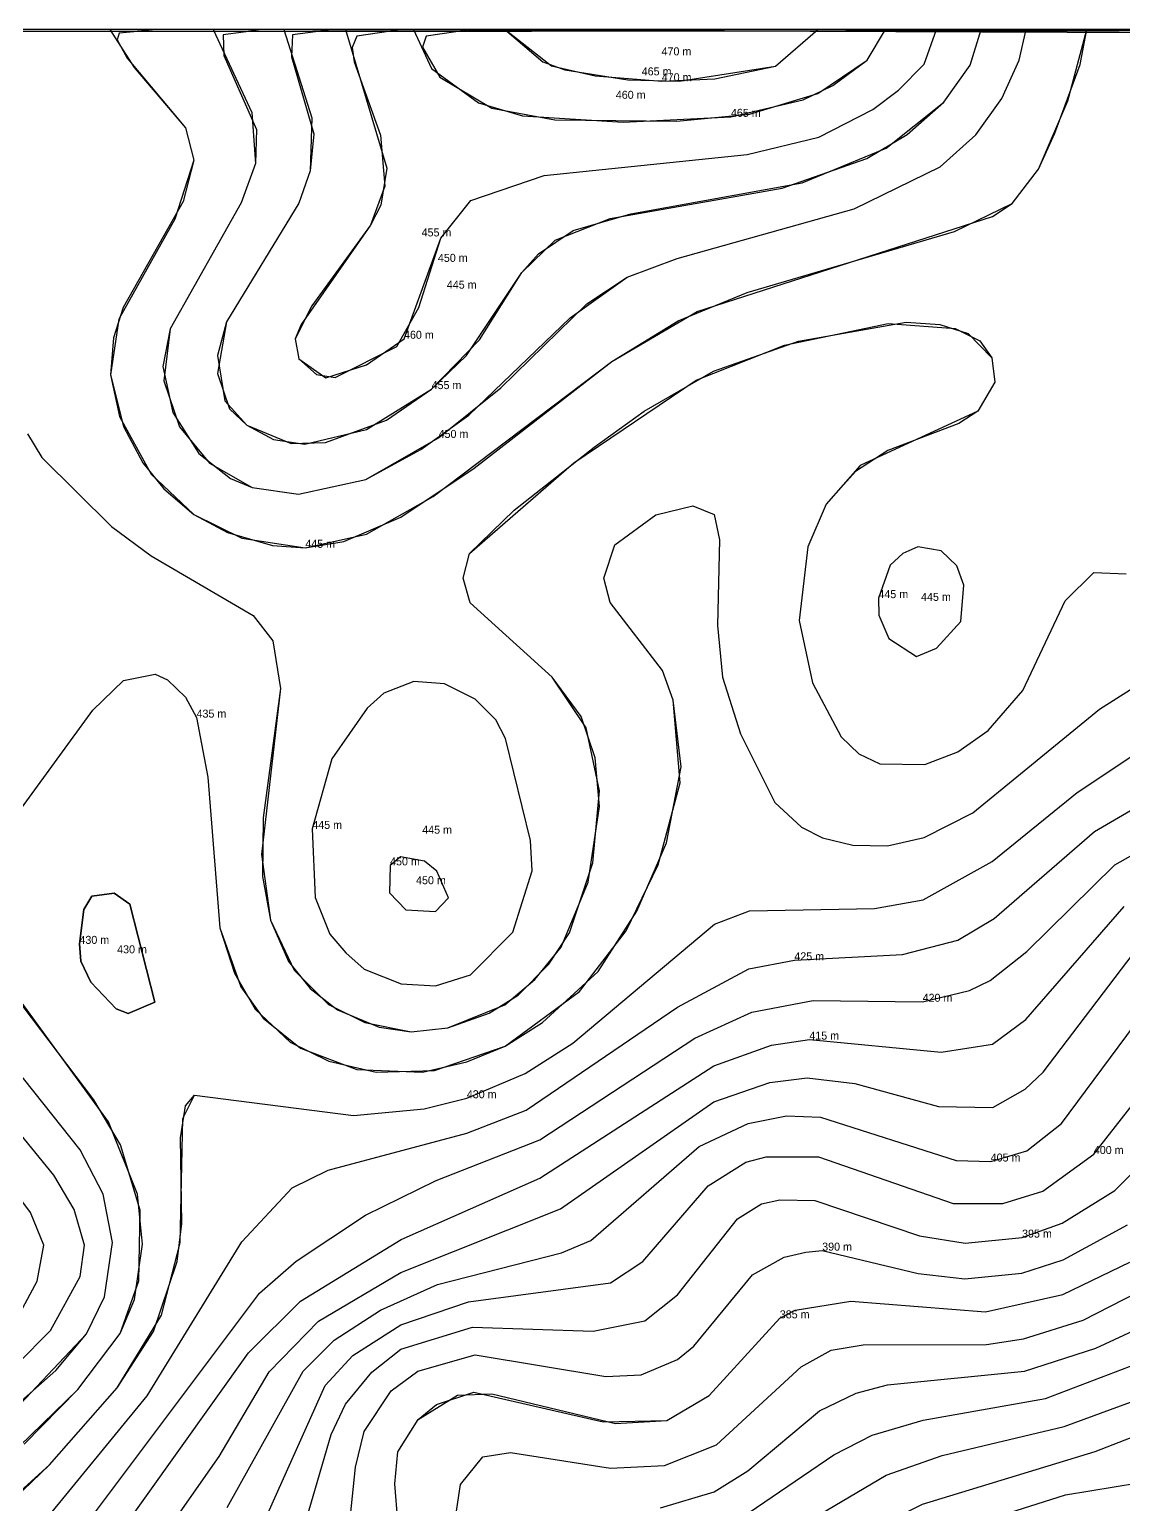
# Model space of a CAD drawing. Extents: x 104.513 to 104.5295, y 28.4567 to 28.4663.
# Drawn here: x 104.517478 to 104.520084, y 28.462799 to 28.466315 of the extents above; entities that cross this region are included whole.
import ezdxf

# ---------------------------------------------------------------- set-up
doc = ezdxf.new("R2010")
doc.units = 0
doc.header["$MEASUREMENT"] = 0
for name, color, linetype in [('Contour_Line_Intermediate', 7, 'Continuous'), ('Contour_Line_Major', 7, 'Continuous'), ('Contour_Line_Minor', 7, 'Continuous'), ('FeatureAttribs', 7, 'Continuous'), ('Iso-height_Area', 7, 'Continuous')]:
    doc.layers.add(name, color=color, linetype=linetype)

# ---------------------------------------------------------------- blocks, each defined once
blk = doc.blocks.new('FEATURE')

msp = doc.modelspace()

# ---------------------------------------------------------------- linework, layer by layer
at = {"layer": 'Contour_Line_Intermediate', "color": 36, "true_color": 0x804000}
for points in [[(104.517504, 28.4627467, 425), (104.5177584, 28.463058, 425), (104.5179841, 28.4634253, 425), (104.5181038, 28.4635541, 425), (104.5181898, 28.4635958, 425), (104.5185199, 28.4636842, 425), (104.5186609, 28.4637393, 425), (104.5190217, 28.4639843, 425), (104.519192, 28.4640756, 425), (104.5193001, 28.4640962, 425), (104.5195574, 28.4641104, 425), (104.5196895, 28.464144, 425), (104.5197757, 28.4641958, 425), (104.5200152, 28.4644035, 425), (104.5201825, 28.4645012, 425)], [(104.5189812, 28.4627917, 375), (104.5191088, 28.4628292, 375), (104.5191893, 28.4628795, 375), (104.5193601, 28.4630222, 375), (104.5194476, 28.463065, 375), (104.5195222, 28.4630849, 375), (104.5198486, 28.4631172, 375), (104.5200179, 28.4631722, 375), (104.5201839, 28.4632491, 375)]]:
    msp.add_polyline3d(points, dxfattribs=at)
at = {"layer": 'Contour_Line_Major', "color": 36, "true_color": 0x804000}
for points in [[(104.5179161, 28.4663145, 450), (104.5180082, 28.4661169, 450), (104.5180169, 28.4659949, 450), (104.5179822, 28.4659013, 450), (104.5178135, 28.4656015, 450), (104.517798, 28.4654769, 450), (104.5178359, 28.4653678, 450), (104.5179073, 28.4652807, 450), (104.5180086, 28.4652231, 450), (104.5181189, 28.465207, 450), (104.5182796, 28.4652419, 450), (104.5184527, 28.4653412, 450), (104.5186007, 28.4654605, 450), (104.5188059, 28.4656608, 450), (104.518902, 28.4657242, 450), (104.519021, 28.4657691, 450), (104.5194425, 28.4658874, 450), (104.5196475, 28.4659872, 450), (104.5197322, 28.4660634, 450), (104.519794, 28.46615, 450), (104.5198356, 28.4662411, 450), (104.5198521, 28.4663145, 450)], [(104.5184762, 28.4642451, 450), (104.5184484, 28.4643083, 450), (104.5184188, 28.4643325, 450), (104.5183617, 28.464343, 450), (104.5183371, 28.4643225, 450), (104.5183356, 28.464257, 450), (104.5183744, 28.4642166, 450), (104.518445, 28.4642122, 450), (104.5184762, 28.4642451, 450)], [(104.5175126, 28.4634173, 450), (104.5174807, 28.4634954, 450), (104.5173756, 28.4636352, 450), (104.5172811, 28.4637429, 450), (104.5171838, 28.463816, 450), (104.5171048, 28.4638441, 450), (104.517035, 28.4638382, 450), (104.516966, 28.4637886, 450), (104.5169395, 28.4637504, 450), (104.5169011, 28.4636169, 450), (104.5168999, 28.4634506, 450), (104.516949, 28.4631905, 450), (104.5170012, 28.4631365, 450), (104.5170679, 28.4631052, 450), (104.5171439, 28.463096, 450), (104.517236, 28.463113, 450), (104.5173401, 28.4631597, 450), (104.5174568, 28.4632574, 450), (104.5174965, 28.4633312, 450), (104.5175126, 28.4634173, 450)], [(104.5180359, 28.4627549, 400), (104.5181827, 28.4630833, 400), (104.5182483, 28.4631546, 400), (104.5183628, 28.4632275, 400), (104.5185236, 28.4632825, 400), (104.518862, 28.4633279, 400), (104.5189392, 28.4633783, 400), (104.519095, 28.4635589, 400), (104.5191848, 28.4636152, 400), (104.5192331, 28.4636281, 400), (104.5193574, 28.4636275, 400), (104.5196781, 28.4635163, 400), (104.5197969, 28.463517, 400), (104.5198922, 28.4635457, 400), (104.5200134, 28.4636346, 400), (104.5201593, 28.4638208, 400)]]:
    msp.add_polyline3d(points, dxfattribs=at)
at = {"layer": 'Contour_Line_Minor', "color": 36, "true_color": 0x804000}
for points in [[(104.5176692, 28.4663145, 445), (104.5177272, 28.4662242, 445), (104.5178495, 28.4660801, 445), (104.5178698, 28.4660028, 445), (104.5178244, 28.4658627, 445), (104.5176908, 28.465624, 445), (104.5176712, 28.4654915, 445), (104.5176926, 28.4653926, 445), (104.5177678, 28.4652546, 445), (104.5178694, 28.4651583, 445), (104.5179843, 28.4651026, 445), (104.5181352, 28.4650793, 445), (104.518227, 28.4650942, 445), (104.5183624, 28.4651522, 445), (104.5185378, 28.465269, 445), (104.5188655, 28.465523, 445), (104.5190688, 28.4656428, 445), (104.5197721, 28.4658686, 445), (104.5198186, 28.4658996, 445), (104.5198813, 28.4659816, 445), (104.5199513, 28.4661449, 445), (104.5199967, 28.4663145, 445)], [(104.5180838, 28.4663145, 455), (104.5181504, 28.4661041, 455), (104.518147, 28.4659777, 455), (104.5181199, 28.4659005, 455), (104.5179475, 28.4656179, 455), (104.5179258, 28.4654949, 455), (104.5179543, 28.4654102, 455), (104.5179958, 28.4653715, 455), (104.5180598, 28.4653376, 455), (104.5181342, 28.465326, 455), (104.5182809, 28.4653614, 455), (104.518436, 28.4654575, 455), (104.5185499, 28.4655751, 455), (104.5186513, 28.4657358, 455), (104.5186907, 28.4657801, 455), (104.5187732, 28.4658359, 455), (104.5189108, 28.4658753, 455), (104.5193184, 28.4659491, 455), (104.519519, 28.4660321, 455), (104.5196561, 28.4661413, 455), (104.5197189, 28.4662296, 455), (104.519745, 28.4663145, 455)], [(104.518231, 28.4663145, 460), (104.518329, 28.4659843, 460), (104.5183152, 28.4658958, 460), (104.5182901, 28.4658482, 460), (104.518151, 28.465656, 460), (104.5181108, 28.4655773, 460), (104.5181195, 28.4655297, 460), (104.5181844, 28.4654847, 460), (104.5182813, 28.4655152, 460), (104.5183703, 28.4655775, 460), (104.5184582, 28.4658176, 460), (104.5185291, 28.4659072, 460), (104.5187043, 28.4659666, 460), (104.5191874, 28.4660169, 460), (104.5193583, 28.4660583, 460), (104.5194869, 28.4661236, 460), (104.5195485, 28.4661702, 460), (104.5196096, 28.466232, 460), (104.5196388, 28.4663145, 460)], [(104.5183933, 28.4663145, 465), (104.5184359, 28.4662213, 465), (104.5185476, 28.4661399, 465), (104.5186525, 28.4661085, 465), (104.5188922, 28.4660934, 465), (104.519149, 28.4661064, 465), (104.519321, 28.4661471, 465), (104.5193919, 28.466181, 465), (104.5194732, 28.4662413, 465), (104.5195175, 28.4663145, 465)], [(104.5186112, 28.4663145, 470), (104.5187214, 28.4662282, 470), (104.5188255, 28.4662038, 470), (104.5189842, 28.4661911, 470), (104.519111, 28.4661969, 470), (104.5192553, 28.4662273, 470), (104.5193561, 28.4663145, 470)], [(104.5174737, 28.4653507, 440), (104.5175078, 28.4652948, 440), (104.5176733, 28.4651299, 440), (104.5177681, 28.4650601, 440), (104.5180113, 28.4649178, 440), (104.5180582, 28.4648578, 440), (104.5180763, 28.4647439, 440), (104.5180349, 28.4644358, 440), (104.518033, 28.4642961, 440), (104.518052, 28.4641922, 440), (104.5181084, 28.4640726, 440), (104.5181907, 28.4639909, 440), (104.5182771, 28.4639479, 440), (104.5183871, 28.4639258, 440), (104.518475, 28.4639351, 440), (104.5186103, 28.4639903, 440), (104.5186821, 28.4640509, 440), (104.5187448, 28.4641279, 440), (104.5188089, 28.4642825, 440), (104.5188362, 28.4644629, 440), (104.5188258, 28.464579, 440), (104.518792, 28.4646776, 440), (104.5187232, 28.4647712, 440), (104.5185278, 28.4649484, 440), (104.5185112, 28.4650067, 440), (104.5185261, 28.4650659, 440), (104.5187746, 28.4652821, 440), (104.5190663, 28.4654786, 440), (104.519277, 28.4655624, 440), (104.5195233, 28.4656137, 440), (104.519683, 28.4656018, 440), (104.5197415, 28.4655726, 440), (104.5197703, 28.4655318, 440), (104.5197774, 28.465474, 440), (104.5197375, 28.4654047, 440), (104.5194571, 28.4652754, 440), (104.5193755, 28.4651835, 440), (104.5193318, 28.465082, 440), (104.5193115, 28.4649062, 440), (104.519343, 28.4647579, 440), (104.5194114, 28.4646287, 440), (104.5194535, 28.464588, 440), (104.519504, 28.4645642, 440), (104.5196112, 28.4645629, 440), (104.5196894, 28.4645929, 440), (104.5197617, 28.4646442, 440), (104.5198443, 28.4647394, 440), (104.5199452, 28.4649529, 440), (104.5200136, 28.4650206, 440), (104.5200907, 28.4650171, 440)], [(104.5173861, 28.4643595, 435), (104.5176289, 28.4646926, 435), (104.5177023, 28.4647633, 435), (104.5177773, 28.4647781, 435), (104.5178072, 28.4647646, 435), (104.51785, 28.4647237, 435), (104.5178761, 28.4646746, 435), (104.5179034, 28.4645328, 435), (104.5179314, 28.464174, 435), (104.5179818, 28.4640331, 435), (104.5180346, 28.4639586, 435), (104.5181239, 28.4638866, 435), (104.5182583, 28.4638363, 435), (104.5184147, 28.4638299, 435), (104.5185201, 28.4638542, 435), (104.5186111, 28.463892, 435), (104.5187005, 28.4639481, 435), (104.5188327, 28.4640692, 435), (104.5189249, 28.4642136, 435), (104.5189953, 28.4643766, 435), (104.5190303, 28.4645575, 435), (104.5190113, 28.4647165, 435), (104.5189859, 28.4647868, 435), (104.518861, 28.464949, 435), (104.5188459, 28.4650071, 435), (104.5188721, 28.4650862, 435), (104.5189703, 28.4651578, 435), (104.5190579, 28.4651793, 435), (104.5191093, 28.4651585, 435), (104.5191215, 28.4650984, 435), (104.5191171, 28.4648945, 435), (104.5191287, 28.4647709, 435), (104.5191719, 28.4646358, 435), (104.5192534, 28.4644727, 435), (104.5193174, 28.4644137, 435), (104.5193671, 28.4643881, 435), (104.519439, 28.4643704, 435), (104.519522, 28.4643693, 435), (104.5196093, 28.4643893, 435), (104.519725, 28.4644478, 435), (104.5200268, 28.4646948, 435), (104.5201008, 28.464742, 435)], [(104.5197036, 28.4649901, 445), (104.519687, 28.4650365, 445), (104.5196498, 28.4650719, 445), (104.5195942, 28.4650818, 445), (104.5195581, 28.4650655, 445), (104.5195286, 28.4650381, 445), (104.5195003, 28.4649594, 445), (104.5195017, 28.4649187, 445), (104.5195253, 28.4648629, 445), (104.5195907, 28.4648206, 445), (104.5196387, 28.4648403, 445), (104.5196967, 28.464904, 445), (104.5197036, 28.4649901, 445)], [(104.5186757, 28.4643096, 445), (104.5186719, 28.4643816, 445), (104.5186123, 28.4646249, 445), (104.5185891, 28.4646693, 445), (104.5185399, 28.4647186, 445), (104.5184668, 28.4647548, 445), (104.5183936, 28.4647604, 445), (104.5183222, 28.4647328, 445), (104.5182827, 28.4646974, 445), (104.5181987, 28.4645764, 445), (104.5181518, 28.4644094, 445), (104.5181589, 28.464246, 445), (104.518194, 28.4641583, 445), (104.5182319, 28.4641144, 445), (104.5182753, 28.4640755, 445), (104.5183634, 28.4640399, 445), (104.5184454, 28.4640353, 445), (104.5185287, 28.4640618, 445), (104.5186299, 28.4641634, 445), (104.5186757, 28.4643096, 445)], [(104.5173692, 28.4627523, 430), (104.5175262, 28.4628937, 430), (104.5176867, 28.4630775, 430), (104.5177738, 28.4632117, 430), (104.5178297, 28.4633788, 430), (104.517841, 28.4634688, 430), (104.5178382, 28.4636735, 430), (104.51785, 28.4637494, 430), (104.5178715, 28.4637752, 430), (104.5182498, 28.4637261, 430), (104.5184187, 28.463742, 430), (104.5185199, 28.4637675, 430), (104.5186591, 28.4638266, 430), (104.5187721, 28.4638988, 430), (104.5191098, 28.4641827, 430), (104.5191934, 28.4642138, 430), (104.5194906, 28.4642195, 430), (104.5196066, 28.4642403, 430), (104.5197714, 28.4643317, 430), (104.5199737, 28.4644963, 430), (104.5201014, 28.4645813, 430)], [(104.5175615, 28.4626835, 420), (104.5180259, 28.4633028, 420), (104.5181134, 28.4633796, 420), (104.5182782, 28.463489, 420), (104.5184472, 28.4635713, 420), (104.5186941, 28.4636687, 420), (104.5190633, 28.4639104, 420), (104.5191985, 28.4639729, 420), (104.5193452, 28.4640008, 420), (104.5196056, 28.4639974, 420), (104.519717, 28.4640241, 420), (104.5197666, 28.4640478, 420), (104.5198542, 28.4641173, 420), (104.5200634, 28.4643234, 420), (104.5202201, 28.4644119, 420)], [(104.5177767, 28.4639968, 430), (104.5177131, 28.4639692, 430), (104.5176846, 28.4639802, 430), (104.5176246, 28.4640438, 430), (104.5176003, 28.464094, 430), (104.5175972, 28.4641354, 430), (104.5176074, 28.464217, 430), (104.5176264, 28.4642493, 430), (104.5176797, 28.4642566, 430), (104.5177174, 28.4642303, 430), (104.5177767, 28.4639968, 430)], [(104.5175868, 28.4625817, 415), (104.5180002, 28.4631606, 415), (104.5181238, 28.4632843, 415), (104.5183638, 28.4634311, 415), (104.5186939, 28.4635773, 415), (104.519108, 28.4638448, 415), (104.5192453, 28.463894, 415), (104.5193358, 28.4639072, 415), (104.5196497, 28.463877, 415), (104.5197721, 28.4638967, 415), (104.5198518, 28.4639548, 415), (104.5200857, 28.4642242, 415)], [(104.5176828, 28.462561, 410), (104.5179302, 28.4629138, 410), (104.5180492, 28.4631154, 410), (104.5181663, 28.4632366, 410), (104.5183631, 28.463352, 410), (104.5187433, 28.4635041, 410), (104.519108, 28.4637588, 410), (104.5192413, 28.4638053, 410), (104.5193303, 28.4638161, 410), (104.5194438, 28.4638025, 410), (104.5196438, 28.4637479, 410), (104.5197726, 28.4637454, 410), (104.5198499, 28.4637888, 410), (104.5198926, 28.4638298, 410), (104.5201075, 28.4641117, 410)], [(104.5174258, 28.4629107, 435), (104.5175935, 28.4630736, 435), (104.517694, 28.4632066, 435), (104.5177388, 28.4633325, 435), (104.5177421, 28.4635007, 435), (104.5176946, 28.4636567, 435), (104.5176316, 28.4637637, 435), (104.5173979, 28.4640712, 435)], [(104.5176089, 28.4634173, 445), (104.5175845, 28.4635021, 445), (104.5175363, 28.4635843, 445), (104.5173505, 28.4638116, 445), (104.5172193, 28.4639277, 445), (104.5171291, 28.4639752, 445), (104.5170232, 28.4639989, 445), (104.5169268, 28.4639706, 445), (104.5168628, 28.4639131, 445), (104.5168039, 28.4637366, 445), (104.5167915, 28.4635065, 445), (104.5168505, 28.46318, 445), (104.5168894, 28.4631052, 445), (104.5169306, 28.4630632, 445), (104.5170253, 28.4630171, 445), (104.5171133, 28.4630014, 445), (104.5172038, 28.4630053, 445), (104.5173249, 28.4630487, 445), (104.5174482, 28.4631326, 445), (104.5175285, 28.4632143, 445), (104.5175993, 28.4633427, 445), (104.5176089, 28.4634173, 445)], [(104.5179493, 28.4627922, 405), (104.5181297, 28.4631172, 405), (104.5182042, 28.4631909, 405), (104.5183141, 28.4632622, 405), (104.51845, 28.4633233, 405), (104.5187452, 28.4633992, 405), (104.5188155, 28.4634288, 405), (104.5190732, 28.4636522, 405), (104.51919, 28.4637077, 405), (104.5192811, 28.4637256, 405), (104.519362, 28.4637223, 405), (104.5196858, 28.4636192, 405), (104.5197677, 28.4636167, 405), (104.5198538, 28.4636418, 405), (104.5199361, 28.4637077, 405), (104.5201493, 28.4639942, 405)], [(104.5174562, 28.4630386, 440), (104.5176139, 28.4632064, 440), (104.5176571, 28.4632943, 440), (104.5176762, 28.4634238, 440), (104.517654, 28.4635391, 440), (104.5175993, 28.4636442, 440), (104.5173777, 28.4639225, 440)], [(104.5181113, 28.4626722, 395), (104.5181965, 28.4629664, 395), (104.5182309, 28.4630384, 395), (104.5182938, 28.4631147, 395), (104.5183629, 28.4631693, 395), (104.5185332, 28.4632216, 395), (104.518821, 28.4632128, 395), (104.5189439, 28.4632367, 395), (104.5190218, 28.4632987, 395), (104.5191649, 28.46348, 395), (104.5192219, 28.463516, 395), (104.5192651, 28.4635254, 395), (104.5193486, 28.4635239, 395), (104.5195979, 28.4634399, 395), (104.5197073, 28.463422, 395), (104.5198425, 28.4634354, 395), (104.5199376, 28.4634695, 395), (104.5200637, 28.4635473, 395), (104.5202536, 28.4637356, 395)], [(104.518232, 28.4626658, 390), (104.5182545, 28.4628884, 390), (104.5182756, 28.4629734, 390), (104.5183395, 28.4630702, 390), (104.5184036, 28.4631171, 390), (104.5185398, 28.4631559, 390), (104.5188512, 28.4631043, 390), (104.5189351, 28.4631086, 390), (104.5190217, 28.463145, 390), (104.5190605, 28.463177, 390), (104.5192005, 28.4633463, 390), (104.5192759, 28.4633886, 390), (104.5193277, 28.4634009, 390), (104.5193664, 28.4634043, 390), (104.5195951, 28.4633501, 390), (104.5197058, 28.4633373, 390), (104.5198416, 28.4633507, 390), (104.5199402, 28.4633826, 390), (104.5200935, 28.4634662, 390)], [(104.5183628, 28.4626708, 385), (104.5183488, 28.4628485, 385), (104.5183557, 28.4629247, 385), (104.5184043, 28.4630017, 385), (104.5184974, 28.4630595, 385), (104.5185793, 28.4630632, 385), (104.5188744, 28.4629923, 385), (104.5189967, 28.4629995, 385), (104.5190975, 28.4630593, 385), (104.5192654, 28.463243, 385), (104.5193018, 28.4632628, 385), (104.5194347, 28.4632842, 385), (104.5197557, 28.4632584, 385), (104.5199396, 28.4632996, 385), (104.5200989, 28.463377, 385)], [(104.5184781, 28.4626674, 380), (104.5185047, 28.4628469, 380), (104.5185577, 28.4629132, 380), (104.518624, 28.4629236, 380), (104.5188618, 28.4628858, 380), (104.5189906, 28.4628921, 380), (104.5191147, 28.4629413, 380), (104.5193166, 28.4631278, 380), (104.5193878, 28.4631672, 380), (104.5194637, 28.4631799, 380), (104.5197578, 28.4631808, 380), (104.5198457, 28.4631938, 380), (104.519988, 28.4632385, 380), (104.5201851, 28.4633393, 380)], [(104.5191555, 28.4627546, 370), (104.519394, 28.4629175, 370), (104.5194853, 28.4629646, 370), (104.5196068, 28.4630007, 370), (104.519898, 28.463052, 370), (104.5201485, 28.463147, 370)], [(104.5191907, 28.4626754, 365), (104.5195191, 28.4628689, 365), (104.5196519, 28.4629161, 365), (104.519943, 28.462985, 365), (104.5201009, 28.4630433, 365)], [(104.5189418, 28.4624671, 360), (104.5196057, 28.4628001, 360), (104.5200167, 28.4629254, 360), (104.5201839, 28.4629904, 360)], [(104.5129824, 28.4588866, 355), (104.5130657, 28.4589158, 355), (104.5131582, 28.4589767, 355), (104.5136131, 28.4593554, 355), (104.5138731, 28.4596645, 355), (104.5140374, 28.459937, 355), (104.5141402, 28.4600351, 355), (104.5142188, 28.4600556, 355), (104.5143015, 28.4600519, 355), (104.5145624, 28.4600007, 355), (104.5147198, 28.4600296, 355), (104.5149673, 28.4601823, 355), (104.5152946, 28.460413, 355), (104.5162114, 28.460941, 355), (104.5164534, 28.461048, 355), (104.5169577, 28.461168, 355), (104.5174961, 28.461427, 355), (104.5177815, 28.4615852, 355), (104.518532, 28.4621082, 355), (104.5190234, 28.4624103, 355), (104.5197287, 28.4627532, 355), (104.5199463, 28.4628222, 355), (104.520178, 28.4628602, 355)]]:
    msp.add_polyline3d(points, dxfattribs=at)
at = {"layer": 'Iso-height_Area', "color": 5, "true_color": 0x0000fe}
msp.add_polyline3d([(104.5292895, 28.4663145, 320), (104.5293723, 28.4663145, 320), (104.5294385, 28.466298, 320), (104.5294551, 28.466149, 320), (104.5294551, 28.4568779, 320), (104.5294468, 28.4568034, 320), (104.529422, 28.4567455, 320), (104.529364, 28.4567206, 320), (104.5292895, 28.4567124, 320), (104.5153001, 28.4567124, 320), (104.5131479, 28.4567124, 320), (104.5130734, 28.4567206, 320), (104.5130155, 28.4567455, 320), (104.5129906, 28.4568034, 320), (104.5129824, 28.4568779, 320), (104.5129824, 28.466149, 320), (104.5129906, 28.4662235, 320), (104.5130155, 28.4662814, 320), (104.5130734, 28.4663063, 320), (104.5131479, 28.4663145, 320), (104.5292895, 28.4663145, 320)], close=True, dxfattribs=at)
at = {"layer": 'Iso-height_Area', "color": 160, "true_color": 0x002afe}
msp.add_polyline3d([(104.5292895, 28.4567124, 325), (104.5153001, 28.4567124, 325), (104.5131479, 28.4567124, 325), (104.5130734, 28.4567206, 325), (104.5130155, 28.4567455, 325), (104.5129906, 28.4568034, 325), (104.5129824, 28.4568779, 325), (104.5129824, 28.4576219, 325), (104.5129925, 28.4577589, 325), (104.5131411, 28.4579969, 325), (104.5132346, 28.4582202, 325), (104.5131968, 28.4582514, 325), (104.5130277, 28.458204, 325), (104.5129997, 28.4582067, 325), (104.5129824, 28.4582922, 325), (104.5129824, 28.466149, 325), (104.5129906, 28.4662235, 325), (104.5130155, 28.4662814, 325), (104.5130734, 28.4663063, 325), (104.5131479, 28.4663145, 325), (104.5287101, 28.4663145, 325)], dxfattribs=at)
at = {"layer": 'Iso-height_Area', "color": 150, "true_color": 0x009afe}
msp.add_polyline3d([(104.5129824, 28.4585344, 330), (104.5129824, 28.466149, 330), (104.5129906, 28.4662235, 330), (104.5130155, 28.4662814, 330), (104.5130734, 28.4663063, 330), (104.5131479, 28.4663145, 330), (104.5258129, 28.4663145, 330)], dxfattribs=at)
at = {"layer": 'Iso-height_Area', "color": 4, "true_color": 0x00fef8}
msp.add_polyline3d([(104.5129893, 28.4585579, 335), (104.5129824, 28.466149, 335), (104.5129906, 28.4662235, 335), (104.5130155, 28.4662814, 335), (104.5130734, 28.4663063, 335), (104.5131479, 28.4663145, 335), (104.5243229, 28.4663145, 335)], dxfattribs=at)
at = {"layer": 'Iso-height_Area', "color": 120, "true_color": 0x00fec0}
msp.add_polyline3d([(104.5292895, 28.4663145, 340), (104.5171212, 28.4663145, 340), (104.5171212, 28.4663145, 340), (104.5131479, 28.4663145, 340), (104.5130734, 28.4663063, 340), (104.5130155, 28.4662814, 340), (104.5129906, 28.4662235, 340), (104.5129824, 28.466149, 340), (104.5129824, 28.4587051, 340)], dxfattribs=at)
at = {"layer": 'Iso-height_Area', "color": 110, "true_color": 0x00fe88}
msp.add_polyline3d([(104.5292895, 28.4663145, 345), (104.5153001, 28.4663145, 345), (104.5131479, 28.4663145, 345), (104.5130734, 28.4663063, 345), (104.5130155, 28.4662814, 345), (104.5129906, 28.4662235, 345), (104.5129824, 28.466149, 345), (104.5129824, 28.458789, 345)], dxfattribs=at)
at = {"layer": 'Iso-height_Area', "color": 100, "true_color": 0x00fe50}
msp.add_polyline3d([(104.5292895, 28.4663145, 350), (104.5153001, 28.4663145, 350), (104.5131479, 28.4663145, 350), (104.5130734, 28.4663063, 350), (104.5130155, 28.4662814, 350), (104.5129906, 28.4662235, 350), (104.5129824, 28.466149, 350), (104.5129824, 28.4589477, 350)], dxfattribs=at)
at = {"layer": 'Iso-height_Area', "color": 3, "true_color": 0x00fe18}
for points in [[(104.5292895, 28.4663145, 355), (104.5153001, 28.4663145, 355), (104.5131479, 28.4663145, 355), (104.5130734, 28.4663063, 355), (104.5130155, 28.4662814, 355), (104.5129906, 28.4662235, 355), (104.5129824, 28.466149, 355), (104.5129824, 28.4590323, 355)], [(104.5197287, 28.4627532, 355), (104.5199463, 28.4628222, 355), (104.520178, 28.4628602, 355)]]:
    msp.add_polyline3d(points, dxfattribs=at)
at = {"layer": 'Iso-height_Area', "color": 3, "true_color": 0x0efe00}
for points in [[(104.5238262, 28.4663145, 360), (104.5131479, 28.4663145, 360), (104.5130734, 28.4663063, 360), (104.5130155, 28.4662814, 360), (104.5129906, 28.4662235, 360), (104.5129824, 28.466149, 360), (104.5129824, 28.459117, 360)], [(104.5189418, 28.4624671, 360), (104.5196057, 28.4628001, 360), (104.5200167, 28.4629254, 360), (104.5201839, 28.4629904, 360)]]:
    msp.add_polyline3d(points, dxfattribs=at)
at = {"layer": 'Iso-height_Area', "color": 80, "true_color": 0x2afe00}
for points in [[(104.5237434, 28.4663145, 365), (104.5131479, 28.4663145, 365), (104.5130734, 28.4663063, 365), (104.5130155, 28.4662814, 365), (104.5129906, 28.4662235, 365), (104.5129824, 28.466149, 365), (104.5129824, 28.4592031, 365)], [(104.5191907, 28.4626754, 365), (104.5195191, 28.4628689, 365), (104.5196519, 28.4629161, 365), (104.519943, 28.462985, 365), (104.5201009, 28.4630433, 365)]]:
    msp.add_polyline3d(points, dxfattribs=at)
at = {"layer": 'Iso-height_Area', "color": 80, "true_color": 0x46fe00}
for points in [[(104.5239918, 28.4663145, 370), (104.5131479, 28.4663145, 370), (104.5130734, 28.4663063, 370), (104.5130155, 28.4662814, 370), (104.5129906, 28.4662235, 370), (104.5129824, 28.466149, 370), (104.5129824, 28.459696, 370)], [(104.5191555, 28.4627546, 370), (104.519394, 28.4629175, 370), (104.5194853, 28.4629646, 370), (104.5196068, 28.4630007, 370), (104.519898, 28.463052, 370), (104.5201485, 28.463147, 370)]]:
    msp.add_polyline3d(points, dxfattribs=at)
at = {"layer": 'Iso-height_Area', "color": 70, "true_color": 0x62fe00}
for points in [[(104.5239918, 28.4663145, 375), (104.5131479, 28.4663145, 375), (104.5130734, 28.4663063, 375), (104.5130155, 28.4662814, 375), (104.5129906, 28.4662235, 375), (104.5129824, 28.466149, 375), (104.5129824, 28.4598615, 375)], [(104.5189812, 28.4627917, 375), (104.5191088, 28.4628292, 375), (104.5191893, 28.4628795, 375), (104.5193601, 28.4630222, 375), (104.5194476, 28.463065, 375), (104.5195222, 28.4630849, 375), (104.5198486, 28.4631172, 375), (104.5200179, 28.4631722, 375), (104.5201839, 28.4632491, 375)]]:
    msp.add_polyline3d(points, dxfattribs=at)
at = {"layer": 'Iso-height_Area', "color": 70, "true_color": 0x7efe00}
for points in [[(104.5236606, 28.4663145, 380), (104.5131479, 28.4663145, 380), (104.5130734, 28.4663063, 380), (104.5130155, 28.4662814, 380), (104.5129906, 28.4662235, 380), (104.5129824, 28.466149, 380), (104.5129824, 28.4599465, 380)], [(104.5184781, 28.4626674, 380), (104.5185047, 28.4628469, 380), (104.5185577, 28.4629132, 380), (104.518624, 28.4629236, 380), (104.5188618, 28.4628858, 380), (104.5189906, 28.4628921, 380), (104.5191147, 28.4629413, 380), (104.5193166, 28.4631278, 380), (104.5193878, 28.4631672, 380), (104.5194637, 28.4631799, 380), (104.5197578, 28.4631808, 380), (104.5198457, 28.4631938, 380), (104.519988, 28.4632385, 380), (104.5201851, 28.4633393, 380)]]:
    msp.add_polyline3d(points, dxfattribs=at)
at = {"layer": 'Iso-height_Area', "color": 70, "true_color": 0x9bfe00}
for points in [[(104.5234123, 28.4663145, 385), (104.5131479, 28.4663145, 385), (104.5130734, 28.4663063, 385), (104.5130155, 28.4662814, 385), (104.5129906, 28.4662235, 385), (104.5129824, 28.466149, 385), (104.5129824, 28.4600304, 385)], [(104.5183628, 28.4626708, 385), (104.5183488, 28.4628485, 385), (104.5183557, 28.4629247, 385), (104.5184043, 28.4630017, 385), (104.518448, 28.463038, 385), (104.5185369, 28.4630673, 385), (104.5188447, 28.4629964, 385), (104.5189967, 28.4629995, 385), (104.5190975, 28.4630593, 385), (104.5192654, 28.463243, 385), (104.5193018, 28.4632628, 385), (104.5194347, 28.4632842, 385), (104.5197557, 28.4632584, 385), (104.5199396, 28.4632996, 385), (104.5200989, 28.463377, 385)]]:
    msp.add_polyline3d(points, dxfattribs=at)
at = {"layer": 'Iso-height_Area', "color": 60, "true_color": 0xb7fe00}
for points in [[(104.5232468, 28.4663145, 390), (104.5131479, 28.4663145, 390), (104.5130734, 28.4663063, 390), (104.5130155, 28.4662814, 390), (104.5129906, 28.4662235, 390), (104.5129824, 28.466149, 390), (104.5129824, 28.46019, 390)], [(104.518232, 28.4626658, 390), (104.5182545, 28.4628884, 390), (104.5182756, 28.4629734, 390), (104.5183395, 28.4630702, 390), (104.5184036, 28.4631171, 390), (104.5185398, 28.4631559, 390), (104.5188512, 28.4631043, 390), (104.5189351, 28.4631086, 390), (104.5190217, 28.463145, 390), (104.5190605, 28.463177, 390), (104.5192005, 28.4633463, 390), (104.5192759, 28.4633886, 390), (104.5193277, 28.4634009, 390), (104.5193664, 28.4634043, 390), (104.5195951, 28.4633501, 390), (104.5197058, 28.4633373, 390), (104.5198416, 28.4633507, 390), (104.5199402, 28.4633826, 390), (104.5200935, 28.4634662, 390)]]:
    msp.add_polyline3d(points, dxfattribs=at)
at = {"layer": 'Iso-height_Area', "color": 60, "true_color": 0xd3fe00}
for points in [[(104.5236606, 28.4663145, 395), (104.5131479, 28.4663145, 395), (104.5130734, 28.4663063, 395), (104.5130155, 28.4662814, 395), (104.5129906, 28.4662235, 395), (104.5129824, 28.466149, 395), (104.5129824, 28.460355, 395)], [(104.5181113, 28.4626722, 395), (104.5181965, 28.4629664, 395), (104.5182309, 28.4630384, 395), (104.5182938, 28.4631147, 395), (104.5183629, 28.4631693, 395), (104.5185332, 28.4632216, 395), (104.518821, 28.4632128, 395), (104.5189439, 28.4632367, 395), (104.5190218, 28.4632987, 395), (104.5191649, 28.46348, 395), (104.5192219, 28.463516, 395), (104.5192651, 28.4635254, 395), (104.5193486, 28.4635239, 395), (104.5195979, 28.4634399, 395), (104.5197073, 28.463422, 395), (104.5198425, 28.4634354, 395), (104.5199376, 28.4634695, 395), (104.5200637, 28.4635473, 395), (104.5202536, 28.4637356, 395)]]:
    msp.add_polyline3d(points, dxfattribs=at)
at = {"layer": 'Iso-height_Area', "color": 2, "true_color": 0xeffe00}
for points in [[(104.523909, 28.4663145, 400), (104.5131479, 28.4663145, 400), (104.5130734, 28.4663063, 400), (104.5130155, 28.4662814, 400), (104.5129906, 28.4662235, 400), (104.5129824, 28.466149, 400), (104.5129824, 28.4608523, 400)], [(104.5180359, 28.4627549, 400), (104.5181827, 28.4630833, 400), (104.5182483, 28.4631546, 400), (104.5183628, 28.4632275, 400), (104.5185236, 28.4632825, 400), (104.518862, 28.4633279, 400), (104.5189392, 28.4633783, 400), (104.519095, 28.4635589, 400), (104.5191848, 28.4636152, 400), (104.5192331, 28.4636281, 400), (104.5193574, 28.4636275, 400), (104.5196781, 28.4635163, 400), (104.5197969, 28.463517, 400), (104.5198922, 28.4635457, 400), (104.5200134, 28.4636346, 400), (104.5201593, 28.4638208, 400)]]:
    msp.add_polyline3d(points, dxfattribs=at)
at = {"layer": 'Iso-height_Area', "color": 2, "true_color": 0xfef800}
for points in [[(104.5235779, 28.4663145, 405), (104.5131479, 28.4663145, 405), (104.5130734, 28.4663063, 405), (104.5130155, 28.4662814, 405), (104.5129906, 28.4662235, 405), (104.5129824, 28.466149, 405), (104.5129824, 28.4609422, 405)], [(104.5179493, 28.4627922, 405), (104.5181297, 28.4631172, 405), (104.5182042, 28.4631909, 405), (104.5183141, 28.4632622, 405), (104.51845, 28.4633233, 405), (104.5187452, 28.4633992, 405), (104.5188155, 28.4634288, 405), (104.5190732, 28.4636522, 405), (104.51919, 28.4637077, 405), (104.5192811, 28.4637256, 405), (104.519362, 28.4637223, 405), (104.5196858, 28.4636192, 405), (104.5197677, 28.4636167, 405), (104.5198538, 28.4636418, 405), (104.5199361, 28.4637077, 405), (104.5201493, 28.4639942, 405)]]:
    msp.add_polyline3d(points, dxfattribs=at)
at = {"layer": 'Iso-height_Area', "color": 2, "true_color": 0xfeea00}
for points in [[(104.5235779, 28.4663145, 410), (104.5131479, 28.4663145, 410), (104.5130734, 28.4663063, 410), (104.5130155, 28.4662814, 410), (104.5129906, 28.4662235, 410), (104.5129824, 28.466149, 410), (104.5129824, 28.4615993, 410)], [(104.5176828, 28.462561, 410), (104.5179302, 28.4629138, 410), (104.5180492, 28.4631154, 410), (104.5181663, 28.4632366, 410), (104.5183631, 28.463352, 410), (104.5187433, 28.4635041, 410), (104.519108, 28.4637588, 410), (104.5192413, 28.4638053, 410), (104.5193303, 28.4638161, 410), (104.5194438, 28.4638025, 410), (104.5196438, 28.4637479, 410), (104.5197726, 28.4637454, 410), (104.5198499, 28.4637888, 410), (104.5198926, 28.4638298, 410), (104.5201075, 28.4641117, 410)]]:
    msp.add_polyline3d(points, dxfattribs=at)
at = {"layer": 'Iso-height_Area', "color": 40, "true_color": 0xfea400}
for points in [[(104.5220615, 28.4663094, 435), (104.5196046, 28.4663145, 435), (104.5196046, 28.4663145, 435), (104.5131479, 28.4663145, 435), (104.5130734, 28.4663063, 435), (104.5130155, 28.4662814, 435), (104.5129906, 28.4662235, 435), (104.5129824, 28.466149, 435), (104.5129824, 28.4623428, 435)], [(104.5173861, 28.4643595, 435), (104.5176289, 28.4646926, 435), (104.5177023, 28.4647633, 435), (104.5177773, 28.4647781, 435), (104.5178072, 28.4647646, 435), (104.51785, 28.4647237, 435), (104.5178761, 28.4646746, 435), (104.5179034, 28.4645328, 435), (104.5179314, 28.464174, 435), (104.5179664, 28.4640657, 435), (104.5180158, 28.4639795, 435), (104.5180995, 28.4639009, 435), (104.5181911, 28.463856, 435), (104.518304, 28.4638295, 435), (104.5184431, 28.4638336, 435), (104.5186111, 28.463892, 435), (104.5187887, 28.4640222, 435), (104.5188994, 28.4641662, 435), (104.518976, 28.4643238, 435), (104.5190281, 28.4645194, 435), (104.5190113, 28.4647165, 435), (104.5189859, 28.4647868, 435), (104.518861, 28.464949, 435), (104.5188459, 28.4650071, 435), (104.5188721, 28.4650862, 435), (104.5189703, 28.4651578, 435), (104.5190579, 28.4651793, 435), (104.5191093, 28.4651585, 435), (104.5191215, 28.4650984, 435), (104.5191171, 28.4648945, 435), (104.5191287, 28.4647709, 435), (104.5191719, 28.4646358, 435), (104.5192534, 28.4644727, 435), (104.5193174, 28.4644137, 435), (104.5193671, 28.4643881, 435), (104.519439, 28.4643704, 435), (104.519522, 28.4643693, 435), (104.5196093, 28.4643893, 435), (104.519725, 28.4644478, 435), (104.5200268, 28.4646948, 435), (104.5201008, 28.464742, 435)], [(104.5174654, 28.4629434, 435), (104.5175935, 28.4630736, 435), (104.517694, 28.4632066, 435), (104.517728, 28.4632877, 435), (104.5177477, 28.4634196, 435), (104.5177357, 28.4635386, 435), (104.5176662, 28.4637116, 435), (104.5173689, 28.4641193, 435)]]:
    msp.add_polyline3d(points, dxfattribs=at)
at = {"layer": 'Iso-height_Area', "color": 30, "true_color": 0xfe9600}
for points in [[(104.5201537, 28.4663067, 440), (104.5181146, 28.4663145, 440), (104.5181146, 28.4663145, 440), (104.5131479, 28.4663145, 440), (104.5130734, 28.4663063, 440), (104.5130155, 28.4662814, 440), (104.5129906, 28.4662235, 440), (104.5129824, 28.466149, 440), (104.5129824, 28.4625908, 440)], [(104.5174737, 28.4653507, 440), (104.5175078, 28.4652948, 440), (104.5176733, 28.4651299, 440), (104.5177681, 28.4650601, 440), (104.5180113, 28.4649178, 440), (104.5180582, 28.4648578, 440), (104.5180763, 28.4647439, 440), (104.5180307, 28.4643485, 440), (104.518052, 28.4641922, 440), (104.5180951, 28.4640936, 440), (104.518147, 28.4640292, 440), (104.5182116, 28.4639781, 440), (104.5183112, 28.4639368, 440), (104.5183871, 28.4639258, 440), (104.518475, 28.4639351, 440), (104.5185734, 28.4639703, 440), (104.5186419, 28.4640135, 440), (104.5187149, 28.4640869, 440), (104.5187646, 28.4641621, 440), (104.5188202, 28.4643288, 440), (104.5188358, 28.4645003, 440), (104.5188044, 28.4646504, 440), (104.5187232, 28.4647712, 440), (104.5185278, 28.4649484, 440), (104.5185112, 28.4650067, 440), (104.5185261, 28.4650659, 440), (104.5186326, 28.4651692, 440), (104.5188232, 28.4653188, 440), (104.5189427, 28.465405, 440), (104.5191076, 28.4655002, 440), (104.5193102, 28.4655714, 440), (104.5195668, 28.4656167, 440), (104.5196464, 28.4656112, 440), (104.519714, 28.4655898, 440), (104.5197703, 28.4655318, 440), (104.5197774, 28.465474, 440), (104.5197375, 28.4654047, 440), (104.519692, 28.4653758, 440), (104.5195228, 28.4653109, 440), (104.5194461, 28.4652615, 440), (104.5193755, 28.4651835, 440), (104.5193318, 28.465082, 440), (104.5193115, 28.4649062, 440), (104.519343, 28.4647579, 440), (104.5194114, 28.4646287, 440), (104.5194535, 28.464588, 440), (104.519504, 28.4645642, 440), (104.5196112, 28.4645629, 440), (104.5196894, 28.4645929, 440), (104.5197617, 28.4646442, 440), (104.5198443, 28.4647394, 440), (104.5199452, 28.4649529, 440), (104.5200136, 28.4650206, 440), (104.5200907, 28.4650171, 440)], [(104.5174113, 28.4630041, 440), (104.5175411, 28.4631187, 440), (104.5176139, 28.4632064, 440), (104.5176571, 28.4632943, 440), (104.5176762, 28.4634238, 440), (104.517654, 28.4635391, 440), (104.5175993, 28.4636442, 440), (104.5173777, 28.4639225, 440)]]:
    msp.add_polyline3d(points, dxfattribs=at)
at = {"layer": 'Iso-height_Area', "color": 40, "true_color": 0xfedc00}
for points in [[(104.5232317, 28.4663128, 415), (104.5130734, 28.4663063, 415), (104.5130155, 28.4662814, 415), (104.5129906, 28.4662235, 415), (104.5129824, 28.466149, 415), (104.5129824, 28.461763, 415)], [(104.5175868, 28.4625817, 415), (104.5180002, 28.4631606, 415), (104.5181238, 28.4632843, 415), (104.5183638, 28.4634311, 415), (104.5186939, 28.4635773, 415), (104.519108, 28.4638448, 415), (104.5192453, 28.463894, 415), (104.5193358, 28.4639072, 415), (104.5196497, 28.463877, 415), (104.5197721, 28.4638967, 415), (104.5198518, 28.4639548, 415), (104.5200857, 28.4642242, 415)]]:
    msp.add_polyline3d(points, dxfattribs=at)
at = {"layer": 'Iso-height_Area', "color": 40, "true_color": 0xfece00}
for points in [[(104.5228741, 28.4663125, 420), (104.5130734, 28.4663063, 420), (104.5130155, 28.4662814, 420), (104.5129906, 28.4662235, 420), (104.5129824, 28.466149, 420), (104.5129824, 28.4618478, 420)], [(104.5175615, 28.4626835, 420), (104.5180259, 28.4633028, 420), (104.5181134, 28.4633796, 420), (104.5182782, 28.463489, 420), (104.5184472, 28.4635713, 420), (104.5186941, 28.4636687, 420), (104.5190633, 28.4639104, 420), (104.5191985, 28.4639729, 420), (104.5193452, 28.4640008, 420), (104.5196056, 28.4639974, 420), (104.519717, 28.4640241, 420), (104.5197666, 28.4640478, 420), (104.5198542, 28.4641173, 420), (104.5200634, 28.4643234, 420), (104.5202201, 28.4644119, 420)]]:
    msp.add_polyline3d(points, dxfattribs=at)
at = {"layer": 'Iso-height_Area', "color": 40, "true_color": 0xfeb200}
for points in [[(104.5222358, 28.4663124, 430), (104.5130734, 28.4663063, 430), (104.5130155, 28.4662814, 430), (104.5129906, 28.4662235, 430), (104.5129824, 28.466149, 430), (104.512987, 28.4620358, 430)], [(104.5173989, 28.4627727, 430), (104.5175262, 28.4628937, 430), (104.5176867, 28.4630775, 430), (104.5177924, 28.4632506, 430), (104.517837, 28.4634228, 430), (104.5178438, 28.463719, 430), (104.5178715, 28.4637752, 430), (104.5182498, 28.4637261, 430), (104.5184187, 28.463742, 430), (104.5185199, 28.4637675, 430), (104.5186591, 28.4638266, 430), (104.5187721, 28.4638988, 430), (104.5191098, 28.4641827, 430), (104.5191934, 28.4642138, 430), (104.5194906, 28.4642195, 430), (104.5196066, 28.4642403, 430), (104.5197714, 28.4643317, 430), (104.5199737, 28.4644963, 430), (104.5201014, 28.4645813, 430)]]:
    msp.add_polyline3d(points, dxfattribs=at)
at = {"layer": 'Iso-height_Area', "color": 40, "true_color": 0xfec000}
for points in [[(104.5224802, 28.4663119, 425), (104.5130734, 28.4663063, 425), (104.5130155, 28.4662814, 425), (104.5129906, 28.4662235, 425), (104.5129824, 28.466149, 425), (104.5129887, 28.4618713, 425)], [(104.517504, 28.4627467, 425), (104.5177584, 28.463058, 425), (104.5179841, 28.4634253, 425), (104.5181038, 28.4635541, 425), (104.5181898, 28.4635958, 425), (104.5185199, 28.4636842, 425), (104.5186609, 28.4637393, 425), (104.5190217, 28.4639843, 425), (104.519192, 28.4640756, 425), (104.5193001, 28.4640962, 425), (104.5195574, 28.4641104, 425), (104.5196895, 28.464144, 425), (104.5197757, 28.4641958, 425), (104.5200152, 28.4644035, 425), (104.5201825, 28.4645012, 425)]]:
    msp.add_polyline3d(points, dxfattribs=at)
at = {"layer": 'Iso-height_Area', "color": 30, "true_color": 0xfe8800}
for points in [[(104.5199967, 28.4663145, 445), (104.5177886, 28.4663145, 445), (104.5176922, 28.4663057, 445), (104.5176871, 28.4662896, 445), (104.5177109, 28.4662459, 445), (104.5178495, 28.4660801, 445), (104.5178698, 28.4660028, 445), (104.517844, 28.4659048, 445), (104.5177015, 28.4656524, 445), (104.5176785, 28.4655796, 445), (104.5176712, 28.4654915, 445), (104.5177025, 28.4653681, 445), (104.5177481, 28.465282, 445), (104.5177984, 28.4652195, 445), (104.5178694, 28.4651583, 445), (104.5179499, 28.4651157, 445), (104.5180569, 28.4650849, 445), (104.5181352, 28.4650793, 445), (104.5182812, 28.4651122, 445), (104.51844, 28.4652012, 445), (104.5188655, 28.465523, 445), (104.5190236, 28.4656202, 445), (104.5191876, 28.465688, 445), (104.5196816, 28.465833, 445), (104.5198186, 28.4658996, 445), (104.5198813, 28.4659816, 445), (104.5199203, 28.4660674, 445), (104.5199808, 28.4662315, 445), (104.5199967, 28.4663145, 445)], [(104.5197036, 28.4649901, 445), (104.519687, 28.4650365, 445), (104.5196498, 28.4650719, 445), (104.5195942, 28.4650818, 445), (104.5195581, 28.4650655, 445), (104.5195286, 28.4650381, 445), (104.5195003, 28.4649594, 445), (104.5195017, 28.4649187, 445), (104.5195253, 28.4648629, 445), (104.5195907, 28.4648206, 445), (104.5196387, 28.4648403, 445), (104.5196967, 28.464904, 445), (104.5197036, 28.4649901, 445)], [(104.5186757, 28.4643096, 445), (104.5186719, 28.4643816, 445), (104.5186123, 28.4646249, 445), (104.5185891, 28.4646693, 445), (104.5185399, 28.4647186, 445), (104.5184668, 28.4647548, 445), (104.5183936, 28.4647604, 445), (104.5183222, 28.4647328, 445), (104.5182827, 28.4646974, 445), (104.5181987, 28.4645764, 445), (104.5181518, 28.4644094, 445), (104.5181589, 28.464246, 445), (104.518194, 28.4641583, 445), (104.5182319, 28.4641144, 445), (104.5182753, 28.4640755, 445), (104.5183634, 28.4640399, 445), (104.5184454, 28.4640353, 445), (104.5185287, 28.4640618, 445), (104.5186299, 28.4641634, 445), (104.5186757, 28.4643096, 445)], [(104.5176089, 28.4634173, 445), (104.5175845, 28.4635021, 445), (104.5175363, 28.4635843, 445), (104.5173505, 28.4638116, 445), (104.5172193, 28.4639277, 445), (104.5171291, 28.4639752, 445), (104.5170232, 28.4639989, 445), (104.5169268, 28.4639706, 445), (104.5168628, 28.4639131, 445), (104.5168039, 28.4637366, 445), (104.5167915, 28.4635065, 445), (104.5168505, 28.46318, 445), (104.5168894, 28.4631052, 445), (104.5169306, 28.4630632, 445), (104.5170253, 28.4630171, 445), (104.5171133, 28.4630014, 445), (104.5172038, 28.4630053, 445), (104.5173249, 28.4630487, 445), (104.5174482, 28.4631326, 445), (104.5175285, 28.4632143, 445), (104.5175993, 28.4633427, 445), (104.5176089, 28.4634173, 445)]]:
    msp.add_polyline3d(points, close=True, dxfattribs=at)
at = {"layer": 'Iso-height_Area', "color": 30, "true_color": 0xfe7a00}
for points in [[(104.5198521, 28.4663145, 450), (104.5180368, 28.4663145, 450), (104.5179394, 28.4663016, 450), (104.5179411, 28.4662522, 450), (104.5180186, 28.4660766, 450), (104.5180169, 28.4659949, 450), (104.5179822, 28.4659013, 450), (104.5178135, 28.4656015, 450), (104.517796, 28.4655116, 450), (104.5178197, 28.465402, 450), (104.5178819, 28.4653038, 450), (104.5179569, 28.4652443, 450), (104.5180086, 28.4652231, 450), (104.5181189, 28.465207, 450), (104.5182796, 28.4652419, 450), (104.5184105, 28.4653136, 450), (104.5185248, 28.4653952, 450), (104.5187662, 28.465627, 450), (104.518902, 28.4657242, 450), (104.519021, 28.4657691, 450), (104.5194425, 28.4658874, 450), (104.5196475, 28.4659872, 450), (104.5197322, 28.4660634, 450), (104.519794, 28.46615, 450), (104.5198356, 28.4662411, 450), (104.5198521, 28.4663145, 450)], [(104.5184762, 28.4642451, 450), (104.5184484, 28.4643083, 450), (104.5184188, 28.4643325, 450), (104.5183617, 28.464343, 450), (104.5183371, 28.4643225, 450), (104.5183356, 28.464257, 450), (104.5183744, 28.4642166, 450), (104.518445, 28.4642122, 450), (104.5184762, 28.4642451, 450)], [(104.5175126, 28.4634173, 450), (104.5174807, 28.4634954, 450), (104.5173756, 28.4636352, 450), (104.5172811, 28.4637429, 450), (104.5171838, 28.463816, 450), (104.5171048, 28.4638441, 450), (104.517035, 28.4638382, 450), (104.516966, 28.4637886, 450), (104.5169395, 28.4637504, 450), (104.5169011, 28.4636169, 450), (104.5168999, 28.4634506, 450), (104.516949, 28.4631905, 450), (104.5170012, 28.4631365, 450), (104.5170679, 28.4631052, 450), (104.5171439, 28.463096, 450), (104.517236, 28.463113, 450), (104.5173401, 28.4631597, 450), (104.5174568, 28.4632574, 450), (104.5174965, 28.4633312, 450), (104.5175126, 28.4634173, 450)]]:
    msp.add_polyline3d(points, close=True, dxfattribs=at)
at = {"layer": 'Iso-height_Area', "color": 30, "true_color": 0xfe6c00}
msp.add_polyline3d([(104.519745, 28.4663145, 455), (104.5182025, 28.4663145, 455), (104.518105, 28.4663015, 455), (104.5181025, 28.466249, 455), (104.5181556, 28.4660657, 455), (104.518147, 28.4659777, 455), (104.5181199, 28.4659005, 455), (104.5179475, 28.4656179, 455), (104.5179258, 28.4655378, 455), (104.5179433, 28.4654296, 455), (104.5179958, 28.4653715, 455), (104.5181015, 28.4653282, 455), (104.5181832, 28.4653303, 455), (104.5183284, 28.4653836, 455), (104.518436, 28.4654575, 455), (104.5185194, 28.4655373, 455), (104.5186513, 28.4657358, 455), (104.5187304, 28.4658125, 455), (104.5188612, 28.4658644, 455), (104.5192713, 28.4659367, 455), (104.519473, 28.4660074, 455), (104.5195685, 28.4660643, 455), (104.5196561, 28.4661413, 455), (104.5197189, 28.4662296, 455), (104.519745, 28.4663145, 455)], close=True, dxfattribs=at)
at = {"layer": 'Iso-height_Area', "color": 20, "true_color": 0xfe5e00}
msp.add_polyline3d([(104.5196388, 28.4663145, 460), (104.5183663, 28.4663145, 460), (104.5182579, 28.4662984, 460), (104.5182465, 28.4662718, 460), (104.5182514, 28.4662373, 460), (104.5183141, 28.4660626, 460), (104.5183245, 28.4659411, 460), (104.5182901, 28.4658482, 460), (104.5181254, 28.4656118, 460), (104.5181108, 28.4655773, 460), (104.5181195, 28.4655297, 460), (104.5181618, 28.4654923, 460), (104.5182062, 28.4654852, 460), (104.5183531, 28.465559, 460), (104.5184053, 28.465652, 460), (104.5184582, 28.4658176, 460), (104.5185291, 28.4659072, 460), (104.5187043, 28.4659666, 460), (104.5191874, 28.4660169, 460), (104.5193583, 28.4660583, 460), (104.5194869, 28.4661236, 460), (104.5195485, 28.4661702, 460), (104.5196096, 28.466232, 460), (104.5196388, 28.4663145, 460)], close=True, dxfattribs=at)
at = {"layer": 'Iso-height_Area', "color": 20, "true_color": 0xfe5000}
msp.add_polyline3d([(104.5195175, 28.4663145, 465), (104.5185315, 28.4663145, 465), (104.5184232, 28.4662984, 465), (104.5184143, 28.4662728, 465), (104.5184553, 28.4662011, 465), (104.5185795, 28.4661273, 465), (104.5187299, 28.4660989, 465), (104.5190203, 28.466096, 465), (104.5191935, 28.4661129, 465), (104.5193561, 28.466162, 465), (104.5194732, 28.4662413, 465), (104.5195175, 28.4663145, 465)], close=True, dxfattribs=at)
at = {"layer": 'Iso-height_Area', "color": 20, "true_color": 0xfe4200}
msp.add_polyline3d([(104.5193561, 28.4663145, 470), (104.5186152, 28.4663103, 470), (104.5187006, 28.4662374, 470), (104.5187535, 28.4662187, 470), (104.5189034, 28.4661948, 470), (104.5190255, 28.4661913, 470), (104.5192553, 28.4662273, 470), (104.5193561, 28.4663145, 470)], close=True, dxfattribs=at)
at = {"layer": 'Iso-height_Area', "color": 40, "true_color": 0xfeb200}
msp.add_polyline3d([(104.5177767, 28.4639968, 0), (104.5177174, 28.4642303, 0), (104.5176797, 28.4642566, 0), (104.5176264, 28.4642493, 0), (104.5176074, 28.464217, 0), (104.5175972, 28.4641354, 0), (104.5176003, 28.464094, 0), (104.5176246, 28.4640438, 0), (104.5176846, 28.4639802, 0), (104.5177131, 28.4639692, 0), (104.5177767, 28.4639968, 0)], close=True, dxfattribs=at)

# ---------------------------------------------------------------- block references
at = {"layer": 'FeatureAttribs'}
ref = msp.add_blockref('FEATURE', (104.5189837, 28.4662529, 470), dxfattribs=at)
ref.add_attrib('NAME', '470 m', (104.5189837, 28.4662529, 470), dxfattribs={"height": 0.00001907})
ref = msp.add_blockref('FEATURE', (104.5189365, 28.4662052, 465), dxfattribs=at)
ref.add_attrib('NAME', '465 m', (104.5189365, 28.4662052, 465), dxfattribs={"height": 0.00001907})
ref = msp.add_blockref('FEATURE', (104.5189842, 28.4661911, 470), dxfattribs=at)
ref.add_attrib('NAME', '470 m', (104.5189842, 28.4661911, 470), dxfattribs={"height": 0.00001907})
ref = msp.add_blockref('FEATURE', (104.5188748, 28.4661494, 460), dxfattribs=at)
ref.add_attrib('NAME', '460 m', (104.5188748, 28.4661494, 460), dxfattribs={"height": 0.00001907})
ref = msp.add_blockref('FEATURE', (104.519149, 28.4661064, 465), dxfattribs=at)
ref.add_attrib('NAME', '465 m', (104.519149, 28.4661064, 465), dxfattribs={"height": 0.00001907})
ref = msp.add_blockref('FEATURE', (104.5184122, 28.4658214, 455), dxfattribs=at)
ref.add_attrib('NAME', '455 m', (104.5184122, 28.4658214, 455), dxfattribs={"height": 0.00001907})
ref = msp.add_blockref('FEATURE', (104.518451, 28.4657608, 450), dxfattribs=at)
ref.add_attrib('NAME', '450 m', (104.518451, 28.4657608, 450), dxfattribs={"height": 0.00001907})
ref = msp.add_blockref('FEATURE', (104.5184723, 28.4656969, 445), dxfattribs=at)
ref.add_attrib('NAME', '445 m', (104.5184723, 28.4656969, 445), dxfattribs={"height": 0.00001907})
ref = msp.add_blockref('FEATURE', (104.5183703, 28.4655775, 460), dxfattribs=at)
ref.add_attrib('NAME', '460 m', (104.5183703, 28.4655775, 460), dxfattribs={"height": 0.00001907})
ref = msp.add_blockref('FEATURE', (104.518436, 28.4654575, 455), dxfattribs=at)
ref.add_attrib('NAME', '455 m', (104.518436, 28.4654575, 455), dxfattribs={"height": 0.00001907})
ref = msp.add_blockref('FEATURE', (104.5184527, 28.4653412, 450), dxfattribs=at)
ref.add_attrib('NAME', '450 m', (104.5184527, 28.4653412, 450), dxfattribs={"height": 0.00001907})
ref = msp.add_blockref('FEATURE', (104.5181352, 28.4650793, 445), dxfattribs=at)
ref.add_attrib('NAME', '445 m', (104.5181352, 28.4650793, 445), dxfattribs={"height": 0.00001907})
ref = msp.add_blockref('FEATURE', (104.5195003, 28.4649594, 445), dxfattribs=at)
ref.add_attrib('NAME', '445 m', (104.5195003, 28.4649594, 445), dxfattribs={"height": 0.00001907})
ref = msp.add_blockref('FEATURE', (104.5196019, 28.4649528, 445), dxfattribs=at)
ref.add_attrib('NAME', '445 m', (104.5196019, 28.4649528, 445), dxfattribs={"height": 0.00001907})
ref = msp.add_blockref('FEATURE', (104.5178761, 28.4646746, 435), dxfattribs=at)
ref.add_attrib('NAME', '435 m', (104.5178761, 28.4646746, 435), dxfattribs={"height": 0.00001907})
ref = msp.add_blockref('FEATURE', (104.5181518, 28.4644094, 445), dxfattribs=at)
ref.add_attrib('NAME', '445 m', (104.5181518, 28.4644094, 445), dxfattribs={"height": 0.00001907})
ref = msp.add_blockref('FEATURE', (104.5184137, 28.4643979, 445), dxfattribs=at)
ref.add_attrib('NAME', '445 m', (104.5184137, 28.4643979, 445), dxfattribs={"height": 0.00001907})
ref = msp.add_blockref('FEATURE', (104.5183371, 28.4643225, 450), dxfattribs=at)
ref.add_attrib('NAME', '450 m', (104.5183371, 28.4643225, 450), dxfattribs={"height": 0.00001907})
ref = msp.add_blockref('FEATURE', (104.518399, 28.4642776, 450), dxfattribs=at)
ref.add_attrib('NAME', '450 m', (104.518399, 28.4642776, 450), dxfattribs={"height": 0.00001907})
ref = msp.add_blockref('FEATURE', (104.5175972, 28.4641354, 430), dxfattribs=at)
ref.add_attrib('NAME', '430 m', (104.5175972, 28.4641354, 430), dxfattribs={"height": 0.00001907})
ref = msp.add_blockref('FEATURE', (104.517687, 28.4641129, 430), dxfattribs=at)
ref.add_attrib('NAME', '430 m', (104.517687, 28.4641129, 430), dxfattribs={"height": 0.00001907})
ref = msp.add_blockref('FEATURE', (104.5193001, 28.4640962, 425), dxfattribs=at)
ref.add_attrib('NAME', '425 m', (104.5193001, 28.4640962, 425), dxfattribs={"height": 0.00001907})
ref = msp.add_blockref('FEATURE', (104.5196056, 28.4639974, 420), dxfattribs=at)
ref.add_attrib('NAME', '420 m', (104.5196056, 28.4639974, 420), dxfattribs={"height": 0.00001907})
ref = msp.add_blockref('FEATURE', (104.5193358, 28.4639072, 415), dxfattribs=at)
ref.add_attrib('NAME', '415 m', (104.5193358, 28.4639072, 415), dxfattribs={"height": 0.00001907})
ref = msp.add_blockref('FEATURE', (104.5185199, 28.4637675, 430), dxfattribs=at)
ref.add_attrib('NAME', '430 m', (104.5185199, 28.4637675, 430), dxfattribs={"height": 0.00001907})
ref = msp.add_blockref('FEATURE', (104.5200134, 28.4636346, 400), dxfattribs=at)
ref.add_attrib('NAME', '400 m', (104.5200134, 28.4636346, 400), dxfattribs={"height": 0.00001907})
ref = msp.add_blockref('FEATURE', (104.5197677, 28.4636167, 405), dxfattribs=at)
ref.add_attrib('NAME', '405 m', (104.5197677, 28.4636167, 405), dxfattribs={"height": 0.00001907})
ref = msp.add_blockref('FEATURE', (104.5198425, 28.4634354, 395), dxfattribs=at)
ref.add_attrib('NAME', '395 m', (104.5198425, 28.4634354, 395), dxfattribs={"height": 0.00001907})
ref = msp.add_blockref('FEATURE', (104.5193664, 28.4634043, 390), dxfattribs=at)
ref.add_attrib('NAME', '390 m', (104.5193664, 28.4634043, 390), dxfattribs={"height": 0.00001907})
ref = msp.add_blockref('FEATURE', (104.5192654, 28.463243, 385), dxfattribs=at)
ref.add_attrib('NAME', '385 m', (104.5192654, 28.463243, 385), dxfattribs={"height": 0.00001907})

doc.saveas('drawing.dxf')
